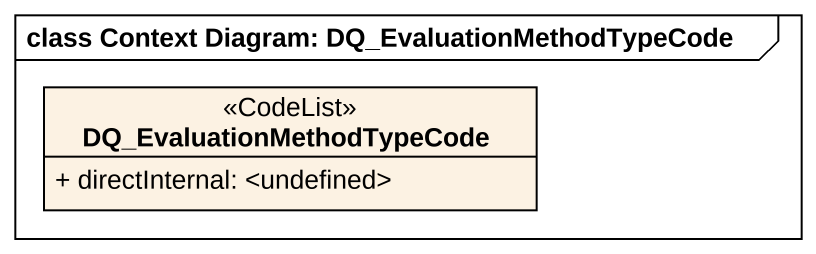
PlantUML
@startuml
mainframe class Context Diagram: DQ_EvaluationMethodTypeCode
hide circle
hide empty members
skinparam classAttributeIconSize 0
class DQ_EvaluationMethodTypeCode <<CodeList>> {
  + directInternal: <undefined>
}
@enduml
